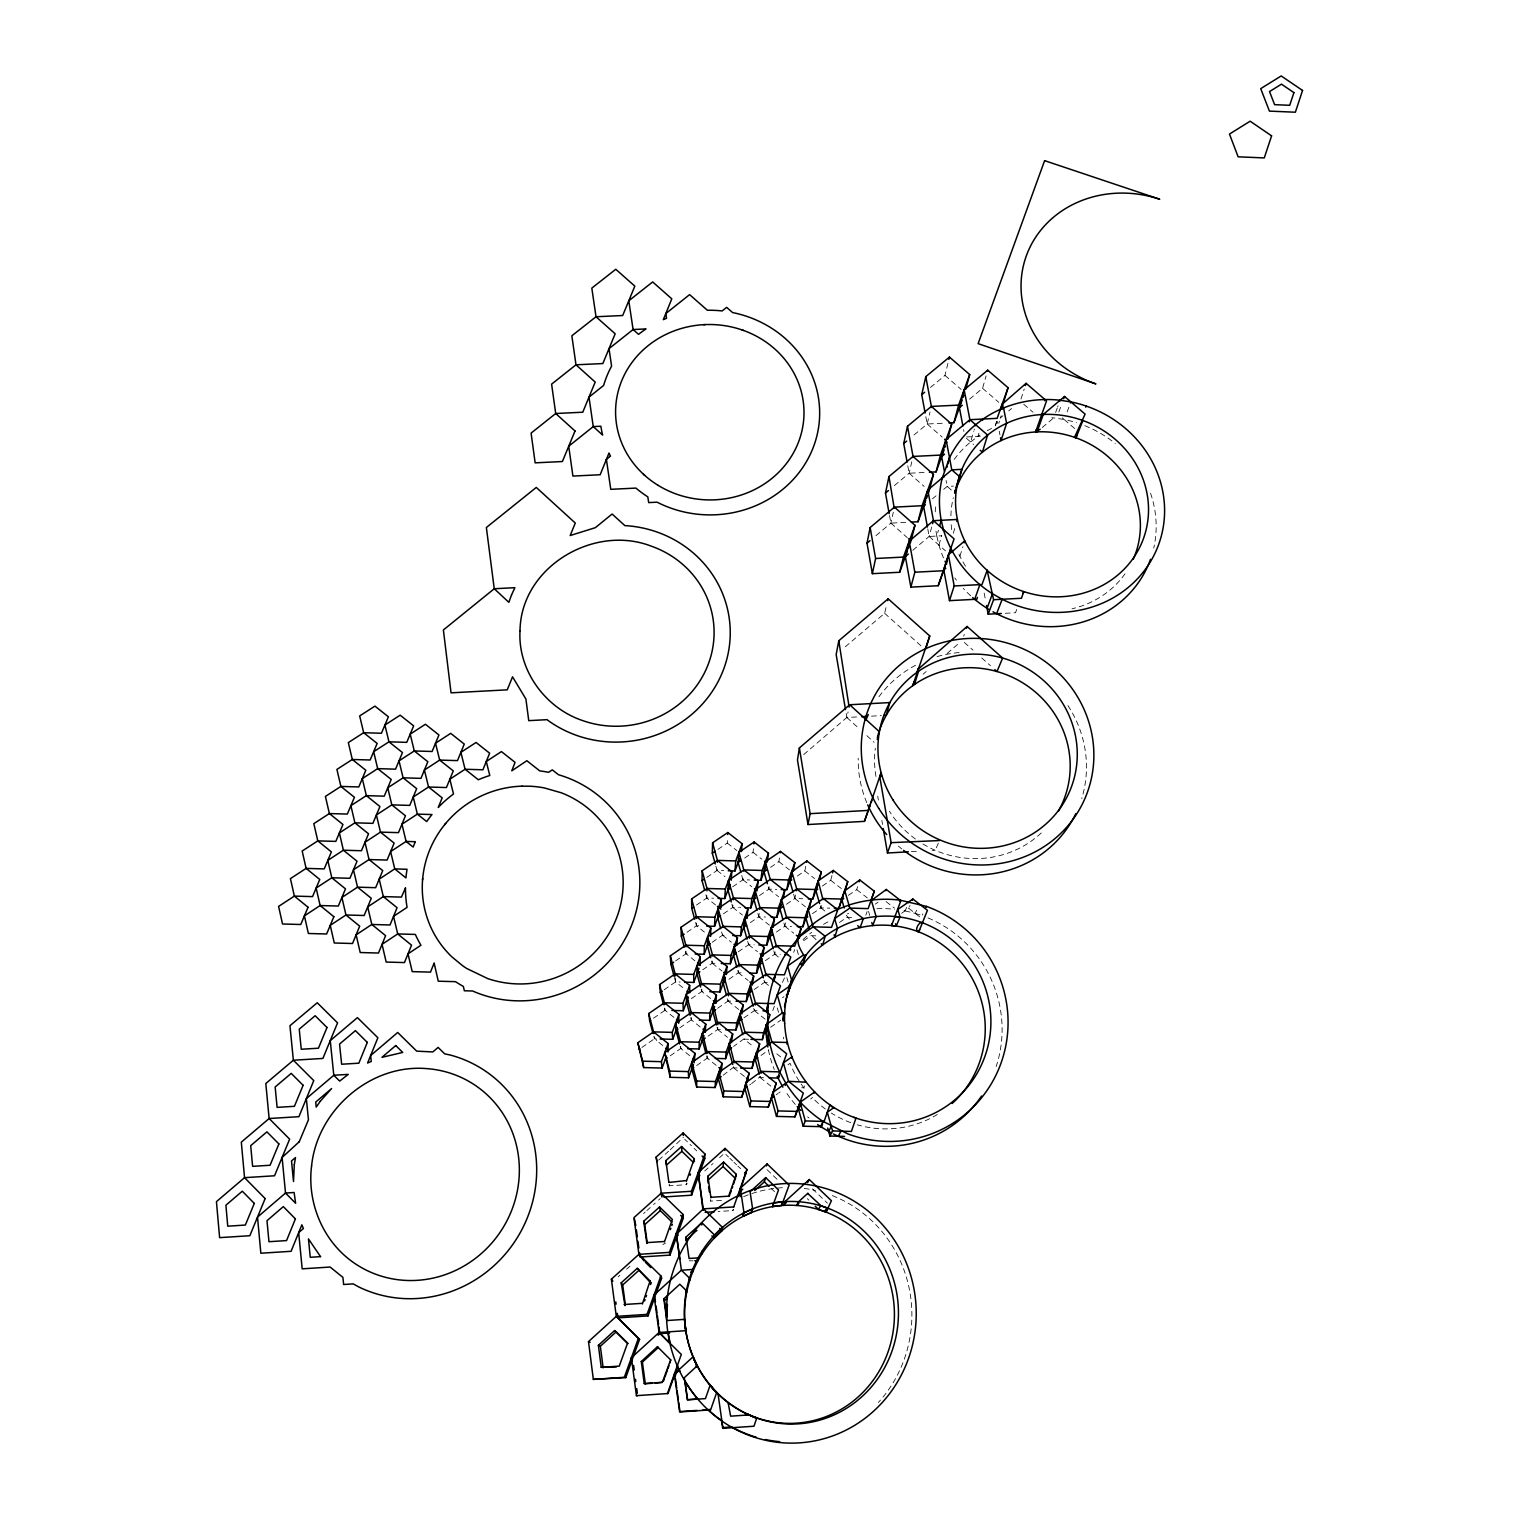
<?xml version="1.0" encoding="UTF-8"?>
<svg xmlns="http://www.w3.org/2000/svg" width="1519" height="1519" viewBox="0 0 1519 1519"><rect width="100%" height="100%" fill="white"/><g stroke="black" fill="none" stroke-linecap="round" stroke-linejoin="round"><path stroke-width="0.75" stroke-dasharray="5 3.75" d="M710.702 998.534L701.797 991.47L701.835 989.04M715.601 904.963L706.791 898.033L706.867 894.482M716.19 1065.351L707.208 1058.173L707.284 1055.743M702.708 969.768L712.202 963.255L712.278 960.673M706.734 877.45L717.063 870.444L717.234 866.096M717.917 849.387L727.24 843.064L727.582 837.197M712.126 942.35L722.512 935.229L722.664 932.495M708.12 1036.148L717.671 1029.502L717.803 1027.319M721.487 1200.428L710.683 1201.13L710.778 1199.953M723.367 913.849L732.766 907.413L733.031 903.938M717.595 1008.274L728.057 1001.04L728.247 998.686M732.652 886.811L742.943 879.786L743.342 875.514M728.892 979.299L738.367 972.768L738.614 970.242M744.671 858.045L753.063 852.349L753.652 846.577M723.139 1075.243L733.772 1067.097M738.234 951.843L748.601 944.704L748.924 942.027M750.329 922.622L758.778 916.83L759.215 913.413M744.12 1038.73L733.563 1046.458M759.519 895.526L768.88 889.147L769.222 886.754M743.911 1017.882L754.354 1010.629L754.715 1008.331M770.532 867.368L778.905 861.653L779.684 856.602M754.183 989.515L764.589 982.299L765.006 979.831M765.329 960.673L774.747 954.179L775.317 951.027M776.399 932.058L784.829 926.248L785.456 922.906M786.443 904.28L794.855 898.507L795.671 894.387M723.69 1211.156L732.955 1210.567L733.183 1209.447M751.582 1083.636L760.43 1076.458M797.361 876.045L804.785 870.957L805.829 866.001M768.576 1049.8L768.481 1050.218A119.545 117.4 55.7 0 0 774.291 1069.585M803.684 754.601L846.842 717.481L848.077 711.974M875.969 535.656L890.875 523.125L893.324 512.188M894.368 485.605L909.14 473.225L911.799 461.757M914.001 434.985L927.179 424.01L930.046 411.991M845.305 646.79L884.628 613.296L886.374 606.1M930.463 387.44L944.97 375.421L948.046 362.87M812.475 913.66L820.868 907.887L821.456 905.59M822.368 886.033L830.722 880.298L831.52 877.241M831.671 876.634L831.994 875.419M912.805 550.277L929.153 536.435L932.077 525.669M943.489 557.872A111.343 103.919 19.3 0 1 938.951 545.093L936.805 536.055L938.457 530.207M969.559 399.174L982.565 388.313L986.097 375.915M938.951 545.093L941.723 535.41M954.16 459.422A111.343 103.919 19.3 0 1 970.66 441.953L973.755 431.225M974.059 430.143L974.382 429.061M970.66 441.953L977.97 436.409L978.92 433.2M953.286 533.302L955.033 527.435M995.268 425.795L996.597 421.466M998.78 423.345L999.464 421.181M1000.47 417.915L1001.154 415.712M959.913 556.277L962.324 548.625M962.628 547.675L962.932 546.707M848.361 895.375L856.697 889.64L857.646 886.64M1020.977 399.022L1024.243 388.978M1016.667 609.461L1015.527 612.746L1004.875 613.296M865.811 915.179L867.102 911.533M804.481 1085.933L803.836 1087.794L801.69 1087.737M963.673 636.157L964.299 634.429M732.955 1210.567L733.373 1209.409M995.496 425.301L996.882 421.409M772.791 1010.572L774.367 1006.186M784.507 977.913L782.19 982.793M793.678 952.375L794.665 949.584M662.835 1244.593L665.493 1243.112M669.176 1184.497L669.347 1185.788L686.626 1184.687L687.101 1183.358M1055.629 412.446L1057.243 408.041M1057.661 406.94L1058.059 405.82M1058.819 412.01L1061.667 404.301M1067.116 411.896L1069.205 406.389M810.633 1099.015L812.551 1097.402M904.033 910.659L905.134 910.887L906.634 907.432M901.659 913.299L909.008 907.792M909.52 906.634L910.014 905.476M938.343 843.197L935.21 850.279L932.229 850.45M905.134 910.887L915.197 913.356L917.818 907.621M922.356 915.027L922.887 913.906M618.157 1276.814L619.847 1275.295M626.587 1269.2L629.967 1266.162M643.543 1213.567L645.214 1212.067M646.885 1210.567L650.227 1207.567M653.569 1204.567L655.24 1203.086M658.562 1200.086L660.233 1198.586M704.778 1170.94L708.082 1167.978M711.367 1165.016L713.019 1163.535M719.588 1157.611L722.873 1154.649M658.619 1160.136L668.55 1151.269M670.202 1149.788L683.379 1137.37M923.096 674.208L926.115 671.588M947.172 653.417L959.154 643.069M1042.262 427.504L1053.92 417.649M932.495 498.802L936.046 495.802M943.679 489.365L947.191 486.422L953.419 486.099M1000.053 418.2L1002.939 415.769M1008.711 410.908L1011.597 408.497M776.228 1094.762L777.804 1093.642M778.601 1093.091L780.177 1091.971M749.683 1084.984L750.633 1084.319M788 1064.781L790.089 1063.319A102.457 100.634 55.7 0 0 805.355 1089.75M761.038 1055.42L768.747 1050.047M696.651 1065.522L707.208 1058.173L710.664 1058.268M770.608 1027.262L780.709 1020.236M670.202 1055.819L680.778 1048.49L683.075 1048.547M782.494 997.66L783.994 996.616M803.57 940.755L810.918 935.685L818.817 935.913M679.828 1027.812L691.335 1019.876L694.753 1019.971M839.475 922.432L846.918 917.286L852.539 917.438M875.305 904.109L878.077 902.191M653.512 1018.186L665.018 1010.268L668.455 1010.363M691.316 998.686L701.797 991.47L706.354 991.584M641.872 1047.464L654.404 1038.806L656.683 1038.882M664.126 989.78L675.575 981.901L680.132 982.034M675.594 960.9L686.056 953.742L690.594 953.875M687.006 932.248L696.462 925.793L702.101 925.944M696.424 905.077L706.791 898.033L713.55 898.223M693.101 1260.846L689.189 1260.789M718.126 1211.516L719.987 1211.402M911.362 851.646L917.324 851.305M846.178 713.512L846.842 717.481L856.697 716.949M871.469 716.152L881.305 715.62M907.792 465.782L909.14 473.225L924.312 472.485M889.526 515.568L890.875 523.125L907.83 522.251M927.767 528.878L929.153 536.435L941.78 535.808M925.812 416.662L927.179 424.01L943.907 423.193M966.616 436.959L981.407 436.238M717.063 1027.262L717.671 1029.502L721.107 1029.597M748.639 1039.281L744.063 1039.148L753.937 1047.009M733.373 1066.756L733.696 1067.876L737.133 1067.971M759.899 1076.458L760.203 1077.598L763.544 1077.693M715.867 866.134L717.063 870.444L723.785 870.653M741.747 875.457L742.943 879.786L749.683 879.976M768.272 886.963L768.88 889.147L776.741 889.374M793.621 894.159L794.855 898.507L802.716 898.735M820.241 905.704L820.868 907.887L829.849 908.153M731.873 904.147L732.766 907.413L738.405 907.584M739.525 907.602L740.645 907.64M757.867 913.546L758.778 916.83L765.538 917.02M783.899 922.963L784.829 926.248L791.589 926.438M721.62 931.944L722.512 935.229L727.031 935.362M747.69 941.4L748.601 944.704L754.259 944.856M773.817 950.875L774.747 954.179L780.272 954.331M711.595 961.033L712.202 963.255L717.86 963.407M737.759 970.546L738.367 972.768L744.044 972.919M763.981 980.078L764.589 982.299L769.26 982.432M727.449 998.799L728.057 1001.04L732.614 1001.154M753.747 1008.388L754.354 1010.629L759.804 1010.781M1063.585 419.396L1053.635 417.877A111.343 103.919 19.3 0 0 1051.813 417.706M915.197 913.356L920.818 915.16M908.761 908.362L921.084 917.932M886.071 901.602L894.482 908.134M856.697 889.64L867.349 897.919M830.722 880.298L841.355 888.558M804.785 870.957L814.507 878.533M778.905 861.653L789.462 869.893M849.387 919.223L846.311 915.216M753.063 852.349L761.835 859.203M820.868 907.887L825.159 911.248M727.24 843.064L736.886 850.602M794.855 898.507L805.469 906.824M768.88 889.147L778.582 896.742M742.943 879.786L751.753 886.697M816.083 939.729L810.519 934.242M717.063 870.444L724.962 876.653M784.829 926.248L793.715 933.217M758.778 916.83L769.392 925.166M732.766 907.413L742.468 915.046M774.747 954.179L778.393 957.046M748.601 944.704L757.487 951.691M722.512 935.229L731.361 942.217M695.569 922.508L696.462 925.793L704.398 932.058M764.589 982.299L769.184 985.926M738.367 972.768L748.164 980.514M712.202 963.255L721.962 970.983M685.468 951.54L686.056 953.742L694.905 960.767M754.354 1010.629L765.31 1019.325M728.057 1001.04L738.766 1009.546M776.798 1053.825L781.298 1057.414M674.398 977.458L675.575 981.901L684.442 988.964M717.671 1029.502L727.506 1037.363M690.727 1017.635L691.335 1019.876L700.24 1026.996M760.203 1077.598L771.025 1086.256M664.43 1008.027L665.018 1010.268L673.923 1017.369M733.696 1067.876L744.481 1076.515M680.189 1046.23L680.778 1048.49L689.721 1055.667M653.797 1036.566L657.062 1040.952M658.847 1042.395L663.309 1045.964M1062.294 417.858L1063.452 418.864M1074.692 428.529L1064.23 419.529A111.343 103.919 19.3 0 1 1076.534 422.719M1023.711 404.225L1032.977 412.2M982.565 388.313L998.78 402.326M944.97 375.421L961.109 389.396M966.407 438.269L973.584 444.516M927.179 424.01L942.141 437.054M951.369 490.067L947.191 486.422L946.09 480.46M909.14 473.225L924.179 486.441M929.153 536.435L945.483 550.865M890.875 523.125L907.242 537.612M964.318 642.423L973.014 650.17M981.73 657.936L990.445 665.702M884.628 613.296L922.906 647.531M846.842 717.481L859.564 729.044M866.855 735.671L874.147 742.297M812.475 1188.845L827.399 1203.162M807.311 1198.643L808.886 1200.162M767.095 1169.687L777.861 1180.054M771.405 1188.636L774.557 1191.656M725.854 1154.459L728.55 1157.041M729.879 1158.332L732.557 1160.915M733.905 1162.206L736.582 1164.788M737.93 1166.098L740.607 1168.681M684.746 1139.288L687.404 1141.851M690.063 1144.434L691.411 1145.706M694.069 1148.288L696.746 1150.87M868.564 911.457L869.741 915.482M797 949.793L798.519 955.128M786.861 977.609L788.095 982.015M777.291 1007.932L778.525 1012.395M705.898 894.767L706.791 898.033M701.189 989.23L701.797 991.47M706.601 1055.914L707.208 1058.173M997.337 421.541L997.698 423.364M999.217 431.149L999.958 434.928M963.597 429.668L963.938 431.51M984.179 593.094L985.489 600.005M877.697 796.089L878.381 800.133M881.874 820.393L882.558 824.456M710.493 1199.82L710.683 1201.13M669.214 1184.782L669.347 1185.788M654.138 1036.68L654.404 1038.806M664.866 1008.407L665.018 1010.268M675.366 977.932L675.575 981.901M686.531 1182.902L686.626 1184.687M680.683 1046.401L680.778 1048.49M685.999 951.122L686.056 953.742M691.297 1017.616L691.335 1019.876M696.462 923.001L696.462 925.793M743.645 1196.649A127.292 122.412 88.6 0 1 783.538 1187.63M804.292 1188.466A127.292 122.412 88.6 0 1 815.494 1190.459M832.279 1195.605A127.292 122.412 88.6 0 1 878.305 1402.531M809.019 1118.003A119.545 117.4 55.7 0 1 807.614 1116.807M795.31 1104.427A119.545 117.4 55.7 0 1 784.905 1090.433M803.057 939.558A119.545 117.4 55.7 0 1 811.678 932.286M823.507 924.368A119.545 117.4 55.7 0 1 829.792 920.951M847.374 913.849A119.545 117.4 55.7 0 1 848.722 913.432M876.919 908.704A119.545 117.4 55.7 0 1 894.463 909.254M927.976 917.894A119.545 117.4 55.7 0 1 996.179 1066.509M937.375 1114.49A102.457 100.634 55.7 0 1 857.267 1124.801M850.792 1122.655A102.457 100.634 55.7 0 1 831.273 1113.047M825.349 1109.003A102.457 100.634 55.7 0 1 812.399 1097.762M783.728 1038.92A102.457 100.634 55.7 0 1 783.519 1037.211M901.773 848.931A114.969 110.526 25.8 0 1 898.28 846.026M866.76 802.678A114.969 110.526 25.8 0 1 858.216 758.228M878.912 696.784A114.969 110.526 25.8 0 1 915.786 665.151M937.052 656.607A114.969 110.526 25.8 0 1 959.438 652.543M1067.895 705.538A114.969 110.526 25.8 0 1 1081.718 798.633M1041.274 832.963A98.526 94.729 25.8 0 1 921.368 843.026M915.406 839.001A98.526 94.729 25.8 0 1 889.393 811.184M875.969 776.475A98.526 94.729 25.8 0 1 875.324 748.221M970.736 595.866A111.343 103.919 19.3 0 1 963.236 588.366M956.419 580.125A111.343 103.919 19.3 0 1 954.843 577.961M936.805 536.055A111.343 103.919 19.3 0 1 935.609 527.89M935.229 511.865A111.343 103.919 19.3 0 1 935.97 504.156M977.97 436.409A111.343 103.919 19.3 0 1 979.964 435.061M987.255 430.674A111.343 103.919 19.3 0 1 991.603 428.434M1084.813 425.681A111.343 103.919 19.3 0 1 1115.269 443.51M1150.548 493.257A111.343 103.919 19.3 0 1 1153.756 548.074M1125.028 573.783A95.431 89.07 19.3 0 1 1072.072 608.777M965.514 566.188A95.431 89.07 19.3 0 1 958.147 552.422M951.729 529.656A95.431 89.07 19.3 0 1 951.122 524.093M950.913 515.871A95.431 89.07 19.3 0 1 953.286 497.738"/><path stroke-width="1.5" d="M700.601 987.008L696.993 973.698L696.993 967.09M696.993 966.046L712.487 954.9L730.981 955.413L737.456 937.755L723.025 926.362L718.107 908.514L733.468 898.033L751.829 898.564L758.209 881.153L743.835 869.912L738.937 852.292L754.127 841.982L768.462 853.165L767.266 862.07M765.918 1024.698L766.146 1033.11A119.545 117.4 55.7 0 0 767.854 1047.009M702.955 1210.225L698.189 1172.573L725.076 1148.421L746.968 1169.497L741.12 1187.592M687.67 1048.68L699.12 1048.983L699.177 1042.224L705.784 1024.186L691.221 1012.565L686.341 994.337L701.892 983.628L720.462 984.141L726.974 966.369L712.487 954.9L707.588 936.919L723.025 926.362L741.443 926.894L747.861 909.349L733.468 898.033L728.55 880.298L743.835 869.912L762.139 870.444L768.462 853.165M700.012 965.533L700.278 956.666L685.847 945.217L681.006 927.274L696.462 916.735L714.879 917.267L721.354 899.78L707 888.482L702.139 870.767L717.443 860.4L735.728 860.931L742.107 843.691L727.829 832.526L712.601 842.817L712.297 853.184L715.278 863.969M704.721 890.419L702.044 880.64L702.139 870.767M701.873 985.128L696.993 965.533M705.993 1053.654L702.367 1040.116L702.481 1033.205L718.088 1022.382L736.734 1022.895L743.228 1004.951L728.664 993.388L723.709 975.255L739.183 964.603L757.677 965.116L764.095 947.419L749.626 936.008L744.652 918.122L759.975 907.621L778.355 908.134L784.677 890.704L770.266 879.444L765.291 861.786L780.481 851.456L794.855 862.64L793.222 871.412M695.132 954.008L704.189 954.255L704.341 945.729L710.854 928.109L696.462 916.735L691.62 898.925L707 888.482L725.341 888.995L731.778 871.621L717.443 860.4L712.601 842.817M706.943 890.893L707 888.482M710.683 957.729L707.398 945.596L707.569 938.02M705.196 1032.388L705.784 1024.186M701.797 1224.998L701.854 1222.7L714.576 1235.061L714.215 1238.156L711.879 1235.877M710.607 936.407L710.854 928.109M707.36 1053.275L702.481 1033.205M783.082 1021.053L784.639 1013.002L782.361 1012.945L766.791 1024.186M699.822 1172.307L704.759 1158.617L704.911 1153.965L683.151 1132.946L656.17 1157.022L661.904 1197.105M699.329 1020.084L709.601 1020.369L709.848 1013.078L716.417 995.173L701.892 983.628M703.373 1209.77L698.189 1172.573M712.449 955.964L712.487 954.9M706.62 926.077L714.538 926.305L714.879 917.267M717.367 862.317L717.443 860.4M716.455 1025.021L712.829 1011.578L713.133 1004.116L728.664 993.388L747.253 993.901L753.709 976.09L739.183 964.603L734.228 946.584L749.626 936.008L768.063 936.52L774.424 918.957L759.975 907.621L755.019 889.849L770.266 879.444L788.57 879.957L794.855 862.64M720.709 928.66L717.709 917.704L718.107 908.514M797.912 938.495L786.177 953.457A121.843 119.64 54.2 0 0 768.158 1003.508L767.513 1026.066A121.843 119.64 54.2 0 0 779.608 1071.882L785.855 1083.218A121.843 119.64 54.2 0 0 823.051 1121.402L848.096 1134.009A121.843 119.64 54.2 0 0 1001.515 1061.724A121.843 119.64 54.2 0 0 926.438 906.387L900.026 900.121A121.843 119.64 54.2 0 0 848.931 905.039L837.311 909.501A121.843 119.64 54.2 0 0 799.81 936.027C794.532 941.096 801.823 952.014 804.747 956.742L802.678 965.04L799.981 964.318M715.829 1003.337L716.417 995.173M720.974 907.394L721.354 899.78M708.063 1182.978L707.911 1176.181L723.576 1162.054L736.354 1174.377L733.677 1183.966M727.715 834.539L727.829 832.526M722.949 927.501L723.025 926.362M718.05 898.337L724.791 898.545L725.341 888.995M717.955 1024.641L713.133 1004.116M709.772 991.679L720.006 991.964L720.462 984.141M709.848 1013.078L691.221 1012.565L675.594 1023.369L680.474 1041.73L695.075 1053.426L691.734 1062.503L691.848 1068.882L696.689 1087.053L715.107 1087.547L715.468 1081.528L722.057 1063.319L707.417 1051.604L691.734 1062.503L688.411 1071.598L688.563 1077.787L670.164 1077.313L664.752 1052.591L680.474 1041.73L699.177 1042.224M731.266 901.963L727.962 890.001L728.55 880.298M726.538 995.458L723.196 983.23L723.709 975.255M731.19 880.26L731.778 871.621M746.494 1083.863L741.671 1097.307L723.234 1096.813L718.335 1078.604L718.772 1072.414L734.418 1061.496L753.139 1061.99L759.633 1043.876L744.994 1032.217L739.981 1013.914L755.494 1003.167L774.082 1003.66L780.481 985.812L765.918 974.306L760.905 956.248L776.266 945.653L794.703 946.185L801.026 928.584L786.538 917.21L781.507 899.419L796.734 888.976L815.057 889.507L821.285 872.153L806.874 860.931L791.608 871.925M726.974 966.369L726.386 974.514L723.728 972.388M710.93 1197.788L707.911 1176.181M728.266 870.767L734.987 870.976L735.728 860.931M733.335 899.818L733.468 898.033M715.107 1087.547L721.582 1069.68L722.057 1063.319M740.835 872.21L738.139 862.488L738.937 852.292M422.548 879.957L422.7 878.343M721.259 963.502L730.335 963.749L730.981 955.413M728.474 995.818L728.664 993.388M741.481 851.475L742.107 843.691M736.848 967.242L733.506 955.09L734.228 946.584M715.24 1058.401L725.569 1058.667L726.139 1052.097L732.69 1034.021L718.088 1022.382M723.234 1096.813L723.766 1090.965L718.772 1072.414M736.772 945.35L737.456 937.755M743.721 871.165L743.835 869.912M732.766 1064.477L728.778 1049.8L729.291 1044.35M729.367 1043.496L744.994 1032.217L763.639 1032.73L770.095 1014.749L755.494 1003.167L750.481 984.977L765.918 974.306L784.431 974.818L790.791 957.103L776.266 945.653L771.234 927.729L786.538 917.21L804.918 917.742L811.184 900.254L796.734 888.976L791.722 871.298M732.69 935.514L740.588 935.742L741.443 926.894M738.975 966.673L739.183 964.603M731.398 1042.585L732.69 1034.021M740.588 935.742L743.74 927.141L744.652 918.122M753.937 843.956L754.127 841.982M746.949 917.97L747.861 909.349M725.664 1029.73L735.956 1029.996L736.734 1022.895M745.145 907.773L750.785 907.925L751.829 898.564M766.601 1012.622L766.791 1010.97A119.545 117.4 55.7 0 1 767.684 1005.008M734.285 1062.711L729.405 1043.059M742.829 1034.648L739.145 1021.186L739.829 1015.3M749.361 938.21L749.626 936.008M724.829 1150.529L725.076 1148.421M750.785 907.925L753.918 899.381L755.019 889.849M707.683 1180.396L723.063 1166.554L723.576 1162.054M741.747 1014.027L743.228 1004.951M758.209 881.153L757.032 890.837L754.392 888.767M754.165 880.109L760.886 880.298L762.139 870.444M736.031 1001.249L746.266 1001.534L747.253 993.901M760.886 880.298L764 871.811L765.291 861.786M759.747 909.368L759.975 907.621M753.139 1006.167L749.456 992.78L750.272 986.477M744.823 1033.547L744.994 1032.217M752.209 985.128L753.709 976.09M749.721 973.09L756.519 973.28L757.677 965.116M763.354 977.856L759.671 964.584L760.658 957.843M755.209 1005.046L755.494 1003.167M762.614 956.438L764.095 947.419M741.671 1097.307L749.095 1073.23L734.418 1061.496M780.272 852.748L780.481 851.456M714.215 1238.156L721.981 1230.637L722.493 1227.409L703.411 1208.858L676.354 1234.188M758.778 944.989L766.696 945.198L768.063 936.52M772.867 1094.174L768.272 1107.085L749.835 1106.591L744.88 1088.345L745.582 1083.863M745.772 1082.724L761.456 1071.389L779.608 1071.882L778.013 1078.072L782.893 1087.167M883.754 715.468L886.223 715.335L889.792 702.575L849.672 704.759L799.393 747.937L797.475 759.937L807.994 824.532L864.444 821.361L870.387 804.652M773.209 948.672L769.829 936.577L771.234 927.729M728.55 1196.421L736.354 1174.377M747.082 1082.193L749.095 1073.23M773.038 927.406L774.424 918.957M765.671 975.825L765.918 974.306M771.177 917.172L776.798 917.343L778.355 908.134M740.569 1068.066L752.057 1068.37L753.139 1061.99M782.988 919.679L779.912 908.761L781.507 899.419M783.31 898.451L784.677 890.704M752.057 1068.37L756.386 1052.933L771.937 1042.072L787.393 1042.49L786.956 1044.199M775.981 947.286L776.266 945.653M781.222 889.488L786.842 889.659L788.57 879.957M757.43 1053.37L759.633 1043.876M792.994 891.995L789.918 881.153L791.494 872.552M766.791 1010.97L768.158 1003.508M749.835 1106.591L750.899 1100.933L745.829 1082.344M750.918 1039.338L762.348 1039.642L763.639 1032.73M773.304 980.723L775.431 974.571L774.576 979.109M786.329 918.368L786.538 917.21M925.736 648.974L929.742 635.967L888.14 598.79L838.792 640.752L836.172 654.556L845.494 709.563M766.696 1024.622L762.348 1039.642M765.975 1029.54L766.905 1024.679M767.114 1024.736L766.013 1030.471L767.854 1029.198M766.146 1033.11L767.513 1026.066M807.994 824.532L810.121 813.671L799.393 747.937M796.374 890.799L796.734 888.976M733.639 1207.168L746.968 1169.497M907.489 550.713L899.685 572.264L872.362 573.669L867.007 543.194L870.14 527.53L894.444 507.118L922.071 505.732L933.463 474.365L913.033 456.441L907.489 426.269L931.375 406.427L958.603 405.117L969.692 374.566L949.451 357.079L925.793 376.636L921.729 394.693L925.128 412.978M761.057 1073.363L756.386 1052.933M785.95 954.521L786.177 953.457M806.608 862.203L806.874 860.931M889.185 513.688L885.482 493.048L888.957 476.567L913.033 456.441L940.47 455.092L951.691 424.124L931.375 406.427L925.793 376.636M790.393 950.381L790.621 949.318M740.152 1196.706L740.342 1188.181L767.114 1163.934L789.139 1185.086L781.62 1205.478L772.487 1206.599L773.323 1204.225M872.362 573.669L875.609 558.498L870.14 527.53M907.109 462.08L903.729 443.548L907.489 426.269M797.741 937.926L813.14 926.837L831.539 927.349L837.747 909.843M849.14 707.17L838.792 640.752M894.216 508.143L888.957 476.567M798.842 937.945L801.026 928.584M799.317 938.229L799.81 936.027M797.228 926.59L802.867 926.761L804.918 917.742M786.253 995.059L787.753 994.015L791.646 980.306L787.62 965.951L802.962 955.337L805.735 955.413L802.735 964.964M787.753 994.015L791.646 980.306M808.924 928.622L805.943 918.16L807.652 910.735M807.918 909.577L823.26 898.526L841.583 899.058L847.754 881.666L833.304 870.425L818.171 880.811L815.874 890.495L819.614 903.539M912.786 457.504L913.033 456.441M783.044 1019.838L784.412 1013.933M809.152 909.027L811.184 900.254M808.317 898.887L812.817 899.02L815.057 889.507M931.109 407.548L931.375 406.427M819.368 880.166L821.285 872.153M887.685 600.632L888.14 598.79M948.881 359.395L949.451 357.079M812.19 925.603L812.475 924.482M899.685 572.264L903.444 557.074L914.989 525.27L894.444 507.118M941.951 478.903L949.508 457.77A113.393 105.589 19.1 0 1 975.635 424.674L983.078 419.035A113.393 105.589 19.1 0 1 1060.11 400.238L1070.895 401.908A113.393 105.589 19.1 0 1 1159.111 543.232A113.393 105.589 19.1 0 1 1002.179 599.264L992.458 593.739A113.393 105.589 19.1 0 1 943.413 529.485L941.229 520.276A113.393 105.589 19.1 0 1 942.236 477.858L951.786 469.846L961.907 469.333A97.178 90.513 19.1 0 1 1125.199 449.206A97.178 90.513 19.1 0 1 1072.604 595.524A97.178 90.513 19.1 0 1 959.343 476.453L951.786 469.846L946.09 439.58L969.881 419.681L997.129 418.352L1008.065 387.706L987.73 370.18L964.166 389.813L959.4 407.643L962.894 425.985M945.407 565.543L938.21 585.726L910.868 587.131L905.362 556.581L909.216 541.144L933.444 520.675L957.426 519.46L956.818 521.473M768.272 1107.085L776.19 1083.161L761.456 1071.389M911.267 540.004L914.989 525.27M911.229 522.08L918.008 521.739L922.071 505.732M772.943 1092.294L778.07 1110.921L796.886 1111.414L794.931 1116.883L776.494 1116.389L771.462 1098.104L772.943 1092.294L788.551 1081.319L805.811 1082.174M822.956 899.723L818.171 880.811M927.425 526.998L923.609 506.283L927.786 490.029L942.236 477.858M773.266 1093.053L776.19 1083.161M929.476 489.84L933.463 474.365M929.362 472.238L936.084 471.896L940.47 455.092M944.343 471.175L941.628 456.63L946.09 439.58M832.64 872.931L833.304 870.425M947.704 439.295L951.691 424.124M772.487 1206.599L778.525 1189.966L765.69 1177.624L750.082 1191.788L752.627 1208.915L751.525 1212.504L743.057 1216.358L743.987 1212.846L740.342 1188.181M948.919 422.947L953.932 422.7L958.603 405.117M910.868 587.131L914.837 572.207L909.216 541.144M965.742 389.282L969.692 374.566M946.945 467.263L947.229 466.219M947.78 464.111L949.508 457.77M932.628 523.675L933.444 520.675L927.786 490.029M877.241 739.411L878.305 735.576M878.723 734.019L879.368 731.683L849.672 704.759M939.558 526.258L941.229 520.276M969.255 421.883L969.881 419.681L964.166 389.813M791.57 1058.078L791.931 1056.844L783.424 1062.825L788.551 1081.319L803.323 1093.091L794.931 1116.883M987.407 371.339L987.73 370.18M943.128 530.473L943.413 529.485M954.616 492.916L955.489 489.877L954.692 492.707M956.078 487.846L957.559 482.7M957.843 481.675L961.907 469.333L956.192 488.302M975.312 425.776L975.635 424.674L969.881 419.681M785.19 1085.477L785.855 1083.218M776.494 1116.389L778.07 1110.921M836.969 910.659L837.311 909.501L823.26 898.526M834.349 908.267L838.83 908.4L841.583 899.058M864.444 821.361L881.115 772.639L880.242 775.563M982.755 420.136L983.078 419.035M844.222 907.963L841.868 899.856L844.146 892.166M844.488 890.969L859.773 879.957L874.279 891.197L868.146 908.628L849.824 908.096L834.653 918.596L837.463 928.375L834.785 937.185L834.083 934.793M845.077 890.723L847.754 881.666M879.52 777.253L881.495 775.544M938.21 585.726L954.065 538.865L933.444 520.675M977.439 597.461L976.812 599.227L949.47 600.651L943.812 570.005L948.388 554.796L964.774 540.84L964.166 542.815M946.527 564.308L946.698 561.631M948.995 554.017L950.742 548.207L952.109 552.346M917.077 672.082L917.59 670.392M917.837 669.537L967.109 626.474L1002.635 658.05L996.996 671.531L994.812 669.594M766.506 1165.908L767.114 1163.934M999.996 410.453L1001.913 405.25M1002.255 404.13L1026.103 383.32L1046.534 400.902L1035.597 431.966L1040.192 429.25M1003.224 403.37L1008.065 387.706M1003.224 409.086L1002.616 403.01M848.57 906.216L848.931 905.039M859.184 881.798L859.773 879.957M949.47 600.651L954.179 585.954L948.388 554.796M754.772 1190.497L764.342 1181.82L765.69 1177.624M1025.363 385.598L1026.103 383.32M892.337 923.381L891.577 925.546L896.191 926.077L900.045 917.058L897.805 909.482L912.862 899.02L927.444 910.318L918.767 931.906L919.584 929.571M853.849 1117.319L855.994 1118.079L851.399 1131.446L832.564 1130.933L829.906 1136.022L844.564 1136.402M755.399 1417.968L747.728 1414.284L756.785 1418.005L753.956 1426.227L722.93 1428.335L721.183 1419.069M818.323 1209.428L826.127 1212.124L826.944 1209.732M826.127 1212.124L831.406 1200.713L809.266 1179.504L785 1201.624L783.272 1205.364L786.253 1202.649M1037.078 431.89L1043.268 414.459L1064.553 396.478L1085.098 414.117L1074.522 437.301L1076.003 437.833L1076.686 435.858M822.614 1123.87L821.646 1126.68L803.171 1126.206L798.102 1107.883M833.608 1108.224L829.887 1104.826L824.114 1121.421L805.298 1120.927L803.171 1126.206M891.577 925.546L900.843 900.748L886.299 889.469L871.071 900.71M781.62 1205.478L782.323 1203.428M974.704 599.321L979.869 584.606M1044.578 400.674L1044.977 399.554M1001.344 613.486L988.166 614.189L993.597 599.72L987.16 570.366L982.015 584.511L954.179 585.954M1035.597 431.966L1036.471 429.44M966.483 628.239L967.109 626.474M986.685 571.201L987.103 570.309M780.196 1071.901L786.633 1053.749L771.937 1042.072L766.867 1023.73M778.582 1078.091L779.361 1075.87M838.83 908.4L842.817 897.178M667.43 1393.569L681.309 1354.435L659.094 1332.467L653.986 1295.118L681.404 1270.207L692.664 1269.466L692.759 1271.897L690.689 1272.03M674.417 1375.511L668.018 1393.531L636.423 1395.657L631.391 1357.758L659.094 1332.467L685.772 1330.701L685.999 1331.916L684.537 1319.365L666.822 1320.543L663.822 1298.802L679.809 1284.239L686.417 1290.713L686.607 1292.726L685.81 1291.928M675.158 1376.632L677.816 1365.923M737.854 1196.763L740.702 1188.731M908.362 851.817L887.476 853.013L891.121 842.665L879.729 776.532M870.938 900.729L874.279 891.197M945.843 564.327L946.945 561.214M670.942 1360.189L657.442 1346.707L641.284 1361.499L644.246 1383.562L662.303 1382.347L670.638 1359.828M663.48 1381.132L664.487 1378.322M664.98 1376.936L665.968 1374.144M666.48 1372.739L667.468 1369.948M667.961 1368.543L668.949 1365.752M669.955 1362.98L670.449 1361.575M729.386 1196.004L729.861 1194.656M730.335 1193.326L731.304 1190.649M732.253 1187.972L732.728 1186.643M929.742 635.967L912.71 685.734L913.944 682.259M871.128 802.583L871.868 800.494M800.931 1105.87L798.272 1107.75L800.114 1102.262L805.298 1120.927M759.272 1074.199L755.247 1059.484L757.221 1053.92M767.836 1024.357L765.519 1030.812L769.411 1044.882M802.867 926.761L807.292 914.419M812.817 899.02L817.981 884.628M799.431 1104.161L800.057 1102.376M798.272 1107.75L800.19 1102.016M616.296 1316.384L617.91 1317.884L648.043 1315.91L647.037 1314.372L616.296 1316.384L588.499 1341.6L593.34 1379.385L624.328 1377.296L638.398 1338.296L616.296 1316.384L611.379 1279.169L638.91 1254.333L669.404 1252.359L683.075 1214.497L661.202 1193.193L633.936 1217.649L638.91 1254.333L644.094 1261.017M647.037 1314.372L660.898 1275.941L638.91 1254.333M663.746 1196.972L691.563 1195.206L691.449 1191.276L704.911 1153.965M593.34 1379.385L625.79 1377.581L632.701 1358.442L631.391 1357.758M633.119 1357.245L639.575 1339.359L617.91 1317.884L617.303 1313.308M648.043 1315.91L655.259 1295.859M655.695 1294.682L661.619 1278.238L660.898 1275.941M639.442 1252.548L640.069 1257.048L669.955 1255.112L677.075 1235.365M677.493 1234.206L683.341 1217.991L683.075 1214.497M691.563 1195.206L699.405 1173.446M908.191 548.758L909.254 545.834M910.318 542.91L910.678 541.941M918.008 521.739L925.717 500.492M926.419 498.555L927.463 495.669M928.508 492.783L928.85 491.833M936.084 471.896L944.04 449.966M945.084 447.118L945.426 446.168M946.793 442.371L944.647 439.238M953.932 422.7L960.767 403.883M961.109 402.934L962.135 400.124M963.141 397.313L963.824 395.434M725.569 1058.667L730.183 1045.907M735.956 1029.996L740.74 1016.781M746.266 1001.534L751.221 987.863M756.519 973.28L761.835 958.622M766.696 945.198L771.196 932.799M771.975 930.653L772.355 929.571M776.798 917.343L781.45 904.489M786.842 889.659L792.234 874.773M601.22 1367.328L619.258 1366.113L627.48 1343.385L614.587 1330.587L598.372 1345.321L601.22 1367.328L616.391 1366.929M642.385 1304.005L650.075 1280.954L637.258 1268.327L621.195 1282.833L624.993 1305.599M664.449 1241.877L672.347 1219.434L659.569 1206.978L643.695 1221.276L646.866 1243.377M686.436 1181.079L694.278 1158.807L681.575 1146.541L665.854 1160.611L666.461 1165.13L681.879 1151.326L681.575 1146.541M644.569 1300.967L645.062 1299.599M646.05 1296.846L646.543 1295.479M650.512 1284.523L651.005 1283.156L637.258 1268.327M670.392 1229.574L670.866 1228.225M671.854 1225.529L672.328 1224.181M689.987 1175.364L690.48 1174.016M688.563 1077.787L693.461 1064.42M694.088 1062.749L695.075 1053.426M699.12 1048.983L703.981 1035.692M709.601 1020.369L714.633 1006.641M720.006 991.964L725.398 977.23M730.335 963.749L735.291 950.21M747.082 939.198L743.74 927.141L745.126 923.362M756.956 910.28L753.918 899.381L755.665 894.558M767.361 883.716L764 871.811L766.336 865.45M1059.692 401.358L1060.11 400.238M700.278 956.666L693.708 974.401L675.158 973.888L659.569 984.578L664.411 1002.768L678.917 1014.369L672.252 1032.369L653.569 1031.857L637.828 1042.718L643.695 1067.572L662.094 1068.066L661.411 1061.667L668.113 1043.534L653.569 1031.857L648.746 1013.553L664.411 1002.768L683.018 1003.281L689.645 985.413L675.158 973.888L670.335 955.831L685.847 945.217L704.341 945.729M662.094 1068.066L666.404 1056.389M668.056 1051.945L668.113 1043.534M660.119 1038.977L672.727 1039.319L677.018 1027.717M678.651 1023.293L678.917 1014.369M671.873 1010.439L683.284 1010.762L688.354 997.053M684.67 982.166L693.765 982.413L699.006 968.249M704.189 954.255L708.784 941.818M714.538 926.305L719.303 913.413M724.791 898.545L729.917 884.666M734.987 870.976L739.506 858.786M1063.718 398.738L1064.553 396.478M989.42 609.765L987.065 608.303L992.458 593.739M885.843 890.685L886.299 889.469M1070.458 403.029L1070.895 401.908M992.989 611.815L996.597 613.733L1002.179 599.264M814.26 1093.053L814.697 1091.952L800.285 1102.129M1085.743 407.187L1086.18 406.067M1076.003 437.833L1082.895 420.516M434.187 963.274L438.269 981.198L455.529 981.673A117.988 114.609 -29.1 0 0 463.314 986.401L464.377 990.768L472.618 990.996A117.988 114.609 -29.1 0 0 631.676 925.166A117.988 114.609 -29.1 0 0 558.46 774.728L552.289 769.867L548.587 772.317A117.988 114.609 -29.1 0 0 539.758 770.892L526.846 760.715L511.77 770.836L515.055 762.348L501.422 751.582L486.27 761.494L489.802 775.506A117.988 114.609 -29.1 0 0 478.314 779.741L465.08 769.26L460.884 752.342L476.055 742.468L489.65 753.215L482.909 769.791L465.08 769.26L449.852 779.209L453.497 793.981A117.988 114.609 -29.1 0 0 440.681 804.975L438.25 807.462L442.181 797.874L428.548 787.013L424.409 770.038L439.675 760.089L457.485 760.62L464.263 744.082L450.706 733.354L435.516 743.228L439.675 760.089L453.27 770.892L446.434 787.545L428.548 787.013L413.225 797.019L417.364 814.127L426.687 821.57A117.988 114.609 -29.1 0 1 431.985 814.545L417.364 814.127L401.965 824.209L406.086 841.431L413.13 847.07A117.988 114.609 -29.1 0 1 415.352 841.697L406.086 841.431L390.63 851.57L394.75 868.906L405.934 877.925A117.988 114.609 -29.1 0 1 407.054 869.267L394.75 868.906L379.199 879.14L383.32 896.59L397.086 907.716L390.003 924.976L371.813 924.463L356.13 934.831L352.522 943.508L334.275 942.995L330.25 925.356L345.952 914.989L364.142 915.501L371.263 898.28L357.535 887.172L353.49 869.76L369.041 859.545L387.098 860.077L394.143 843.102L380.472 832.127L376.408 814.943L391.826 804.88L409.75 805.393L416.681 788.665L403.105 777.823L399.003 760.867L414.288 750.956L432.099 751.487L438.934 734.968L425.415 724.259L410.206 734.114L414.288 750.956L427.845 761.722L420.972 778.355L403.105 777.823L387.744 787.81L391.826 804.88L405.459 815.779L398.472 832.64L380.472 832.127L364.978 842.248L369.041 859.545L382.731 870.596L375.649 887.685L357.535 887.172L341.908 897.463L345.952 914.989L359.699 926.172L356.13 934.831L360.212 952.527L378.478 953.04L382.047 944.343L397.693 933.938L415.352 934.432A117.988 114.609 -29.1 0 0 420.934 945.236L408.003 953.856L412.219 971.628L430.485 972.122L434.092 963.179M1023.009 593.416L1023.768 591.575L1021.452 598.258L993.597 599.72M899.533 901.318L900.026 900.121M908.647 902.761L909.159 901.583M912.33 900.216L912.862 899.02M939.501 840.558L891.121 842.665M943.565 477.555L944.115 476.339M831.634 1133.098L820.602 1126.661L823.051 1121.402M925.887 907.565L926.438 906.387M828.652 1131.503L831.273 1126.339M807.614 1182.636L809.266 1179.504M833.418 1134.009L838.222 1136.25L841.032 1131.161M807.766 1193.478L821.171 1205.896L828.728 1208.516M820.754 1205.782L818.38 1209.276L815.209 1206.238M824.513 1211.497L827.077 1207.89M804.747 956.742L805.735 955.413M803.532 963.9L800.931 963.673M444.611 824.741L445.656 823.469M714.576 1235.061L722.493 1227.409M697.335 1365.695L684.309 1377.695L687.385 1399.834L705.443 1398.619L710.17 1385.081L711.765 1386.98M696.537 1366.948L695.398 1361.821M693.67 1358.537L693.139 1356.714L674.379 1373.954L679.62 1411.967L710.626 1409.879L716.74 1392.372L711.86 1387.531M674.835 1374.315L679.43 1370.081M651.936 1383.277L645.309 1383.714L642.404 1362.087L658.24 1347.6L657.442 1346.707M807.918 1193.231L798.614 1201.719L796.602 1205.44L798.899 1203.371M658.145 1335.182L659.835 1333.644L669.651 1332.998M666.689 1316.631L664.487 1300.644L667.43 1297.967M603.138 1367.803L600.347 1346.252L616.239 1331.821L628.088 1343.574M625.353 1304.916L622.695 1284.998L638.436 1270.776M679.809 1259.042L676.658 1236.523L678.328 1235.004M686.417 1241.403L686.037 1237.036L701.854 1222.7M686.246 1240.093L693.044 1233.941M694.012 1233.048L694.98 1232.175M695.949 1231.301L696.917 1230.428M739.487 1192.168L742.772 1189.206M647.246 1242.96L644.74 1224.637L660.309 1210.624L659.569 1206.978M698.17 1176.883L699.822 1175.383M943.812 570.005L945.786 568.315M905.362 556.581L908.343 554.055M923.609 506.283L925.394 504.783M867.007 543.194L870.007 540.688M885.482 493.048L888.444 490.561M941.628 456.63L944.552 454.181M903.729 443.548L906.672 441.099M959.4 407.643L962.305 405.212M921.729 394.693L924.634 392.263M833.95 1107.522L827.304 1112.231L832.564 1130.933M771.462 1098.104L773.836 1096.433M744.88 1088.345L746.797 1086.996M718.335 1078.604L721.221 1076.591M755.247 1059.484L757.734 1057.737M691.848 1068.882L693.765 1067.534M728.778 1049.8L731.645 1047.787M665.379 1059.161L667.316 1057.832M702.367 1040.116L705.234 1038.123M739.145 1021.186L742.013 1019.211M789.519 986.23L777.272 994.736L782.361 1012.945L784.563 1014.692M679.582 1043.971L675.993 1030.471L677.911 1029.141M712.829 1011.578L715.677 1009.603M749.456 992.78L751.335 991.47M769.829 936.577L772.639 934.641M652.923 1033.186L649.676 1020.825L650.626 1020.179M805.943 918.16L807.804 916.887M690.12 1015.395L686.531 1001.989L688.449 1000.66M841.868 899.856L843.729 898.583M723.196 983.23L725.095 981.92M759.671 964.584L761.551 963.274M638.967 1049.477L639.936 1048.794M779.912 908.761L782.703 906.843M663.537 1004.667L660.29 992.401L662.208 991.091M815.874 890.495L817.735 889.223M696.993 973.698L699.841 971.723M733.506 955.09L736.335 953.135M753.918 899.381L755.778 898.09M789.918 881.153L791.779 879.862M674.094 976.356L670.847 964.166L673.695 962.211M707.398 945.596L710.227 943.66M743.74 927.141L746.57 925.204M727.962 890.001L729.823 888.729M764 871.811L766.791 869.893M684.272 947.134L681.309 936.122L684.158 934.185M717.709 917.704L720.538 915.767M702.044 880.64L703.924 879.368M738.139 862.488L740.93 860.589M694.677 919.223L691.715 908.286L693.594 907.014M712.297 853.184L715.107 851.286M743.987 1212.846L752.627 1208.915M1000.337 409.352L1003.584 407.965L1006.584 423.307L1001.059 440.605L1000.508 437.757M774.006 1202.877L783.31 1201.738M636.423 1395.657L637.638 1395.581M697.069 1410.41L679.961 1411.569L678.67 1402.227M702.765 1410.012L710.36 1409.499M745.449 1414.607L748.715 1414.93L730.639 1416.164L728.095 1402.626M722.398 1427.594L730.012 1427.082M655.259 1383.049L662.303 1382.347M697.525 1398.999L687.575 1399.664L685.126 1382.043M686.037 1237.036L689.056 1258.473L698.132 1257.884L698.113 1260.523L694.772 1260.751M624.081 1304.517L641.986 1303.34M686.417 1180.548L668.911 1182.447M691.449 1191.276L661.202 1193.193L661.714 1196.137M710.968 1197.295L728.588 1196.175M703.411 1208.858L733.677 1206.94M705.139 1212.352L714.405 1211.744M646.6 1242.637L664.354 1241.498M1041.749 414.535L1043.268 414.459M810.121 813.671L867.653 810.443M703.582 324.686L705.063 324.61M861.615 716.683L866.533 716.417M875.609 558.498L903.444 557.074M914.837 572.207L942.672 570.783M956.514 485.947L957.141 485.909A95.431 89.07 19.3 0 1 1080.598 439.618A95.431 89.07 19.3 0 1 1133.269 559.258M707.417 1051.604L726.139 1052.097M637.828 1042.718L642.651 1061.173L661.411 1061.667M664.752 1052.591L669.632 1071.085L688.411 1071.598M769.108 1077.844L778.013 1078.072A119.545 117.4 55.7 0 1 777.215 1076.401M691.734 1062.503L696.67 1081.015L715.468 1081.528M723.766 1090.965L742.563 1091.477M750.899 1100.933L769.696 1101.446M784.886 954.464L787.658 954.54M762.918 1010.857L767.873 1010.989M895.356 916.527L900.045 917.058M644.246 1383.562L645.309 1383.714M624.328 1377.296L625.79 1377.581M742.088 329.965L743.551 330.477M755.475 1417.436L756.785 1418.005M923.077 923.001C919.413 919.811 913.489 931.603 918.653 931.869M838.222 1136.25L845.153 1139.041A119.545 117.4 55.7 0 0 981.578 1096.034M588.499 1341.6L590.131 1342.359M598.372 1345.321L600.347 1346.252M641.284 1361.499L642.404 1362.087M614.587 1330.587L616.239 1331.821M857.665 925.679L860.153 927.615L863.324 918.634L849.824 908.096L844.678 890.362M764.475 861.273L766.222 862.64M821.247 943.774L822.728 944.932L825.178 936.255L813.14 926.837L808.051 908.989M796.374 935.305L799.032 937.394M745.126 917.134L746.892 918.52M717.367 906.349L720.879 909.121M760.146 953.799L762.823 955.907M734.019 944.324L735.785 945.729M749.949 981.939L752.608 984.046M697.563 962.875L700.221 964.983M740.55 1010.97L742.335 1012.395M713.36 1000.66L716.038 1002.787M687.12 991.091L688.885 992.515M730.202 1039.509L731.987 1040.933M702.917 1029.141L705.613 1031.287M676.582 1019.515L679.259 1021.641M746.285 1077.958L748.089 1079.401M718.886 1067.515L721.582 1069.68M693.31 1058.534L695.094 1059.958M665.987 1048.129L668.664 1050.275M975.635 424.674L987.616 435.08L982.394 452.187L980.192 450.27M927.957 489.764L929.21 490.865M908.514 538.732L911.039 540.954M644.588 475.276L643.505 474.289M638.398 1338.296L639.575 1339.359M764.342 1181.82L769.051 1186.358M744.633 1172.554L745.981 1173.845M723.063 1166.554L735.576 1178.63M702.082 1156.035L704.759 1158.617M681.879 1151.326L693.556 1162.624M719.645 1228.358L721.981 1230.637M680.664 1215.371L683.341 1217.991M660.309 1210.624L672.044 1222.073M688.696 1279.454L689.702 1280.441L689.55 1278.182L681.404 1270.207L676.259 1233.39M645.442 1262.346L650.835 1267.624M660.271 1276.909L661.619 1278.238M659.094 1332.467L669.366 1343.043M716.341 1392.353L713.455 1389.315M713.398 1388.822L709.905 1385.214M611.379 1279.169L612.879 1281.125M621.195 1282.833L622.695 1284.998M697.05 1365.676L695.132 1361.252M694.867 1360.701L695.17 1361.859M694.62 1360.132L694.905 1361.309M694.354 1359.562L694.658 1360.758M694.411 1360.208L693.613 1357.853M653.986 1295.118L655.467 1301.593M693.86 1358.423L694.164 1359.657M650.075 1280.954L650.891 1282.871M634.41 1218.941L635.796 1225.548M663.822 1298.802L664.487 1300.644M643.695 1221.276L644.74 1224.637M895.507 923.761L896.191 926.077M871.279 900.121L876.102 916.565L872.684 925.603L871.792 922.565M789.083 985.546L789.823 988.185M827.684 1128.047L829.906 1136.022M669.404 1252.359L669.955 1255.112M986.534 605.53L988.166 614.189M918.103 668.702L918.558 671.208L914.457 684.499L914.058 682.183M656.17 1157.022L656.967 1161.617M883.261 828.52L887.476 853.013M642.651 1061.173L643.695 1067.572M685.772 1330.701L684.537 1319.365M751.221 1210.396L751.525 1212.504M742.62 1213.339L743.057 1216.358M708.613 1186.871L709.373 1192.035M717.993 1393.607L722.93 1428.335M665.854 1160.611L668.797 1181.915M675.48 1378.948L676.752 1388.252M677.075 1390.569L678.366 1399.891M656.094 1306.15L657.024 1313.005M657.328 1315.302L658.581 1324.454M658.904 1326.752L659.835 1333.644M636.404 1230.048L637.315 1236.789M637.923 1241.27L638.834 1248.029M633.613 1365.372L634.239 1370.005M635.474 1379.29L635.777 1381.606M636.708 1388.594L637.334 1393.246M615.803 1301.897L616.087 1304.175M648.746 1013.553L649.676 1020.825M653.569 1031.857L653.778 1033.623M659.569 984.578L660.29 992.401M669.632 1071.085L670.164 1077.313M664.411 1002.768L664.562 1004.667M672.252 1032.369L672.727 1039.319M670.335 955.831L670.847 964.166M675.594 1023.369L675.993 1030.471M683.151 1132.946L683.284 1135.49M675.158 973.888L675.271 975.92M683.018 1003.281L683.284 1010.762M681.006 927.274L681.309 936.122M686.379 995.799L686.531 1001.989M685.847 945.217L685.885 946.85M689.645 985.413L689.759 992.742M691.221 1012.565L691.24 1013.97M691.62 898.925L691.715 908.286M694.278 1158.807L694.297 1161.408M693.708 974.401L693.765 982.413M696.67 1081.015L696.689 1087.053M696.462 916.735L696.462 918.463M779.665 1441.645A127.292 122.412 88.6 0 1 765.272 1439.518M756.367 1437.278A127.292 122.412 88.6 0 1 731.361 1426.721M722.284 1421.081A127.292 122.412 88.6 0 1 707.949 1409.594M697.715 1398.885A127.292 122.412 88.6 0 1 685.164 1381.246M679.999 1371.581A127.292 122.412 88.6 0 1 678.177 1367.575M670.05 1342.568A127.292 122.412 88.6 0 1 668.189 1331.897M667.069 1316.992A127.292 122.412 88.6 0 1 667.43 1304.479M783.044 1018.546A102.457 100.634 55.7 0 1 783.519 1013.382M784.526 1006.679A102.457 100.634 55.7 0 1 933.293 938.856A102.457 100.634 55.7 0 1 952.166 1103.497M820.602 1126.661A119.545 117.4 55.7 0 1 817.64 1124.649M800.855 1110.465A119.545 117.4 55.7 0 1 797.209 1106.591M1075.832 813.614A114.969 110.526 25.8 0 1 903.577 850.336M886.697 834.558A114.969 110.526 25.8 0 1 867.691 804.842M865.944 720.044A114.969 110.526 25.8 0 1 868.317 714.595M877.412 737.342A98.526 94.729 25.8 0 1 1007.572 675.177A98.526 94.729 25.8 0 1 1058.534 810.918M1150.491 559.315A111.343 103.919 19.3 0 1 996.597 613.733M987.065 608.303A111.343 103.919 19.3 0 1 972.711 597.632M946.128 563.511A111.343 103.919 19.3 0 1 945.027 561.27M405.459 887.969L401.434 897.102L383.32 896.59L367.693 906.881L371.813 924.463L385.598 935.666L382.047 944.343L386.187 962.059L404.453 962.571L411.535 945.16L397.693 933.938L393.535 916.337L407.073 907.375A117.988 114.609 -29.1 0 1 405.497 890.742L405.459 887.969M520.011 630.746C517.694 670.202 545.15 707.816 582.138 720.405A97.178 92.83 -6.3 0 0 707.74 665.55A97.178 92.83 -6.3 0 0 651.271 546.156C593.758 523.827 520.808 567.157 520.011 630.746M311.585 1165.908C307.085 1201.187 321.743 1238.441 350.167 1260.105A107.184 102.495 -56.5 0 0 375.326 1274.099L375.44 1274.137A107.507 102.817 -56.5 0 0 516.118 1196.44A107.507 102.817 -56.5 0 0 426.554 1068.598C370.256 1063.851 317.224 1110.218 311.585 1165.908M294.287 1164.693L293.509 1181.478L291.515 1160.953L295.502 1157.554L294.287 1164.693M299.243 1141.756L282.097 1157.44L285.515 1193.042L295.616 1203.276L294.116 1192.51L285.515 1193.042L257.508 1217.118L260.85 1253.232L291.097 1251.295L301.844 1224.827L303.42 1228.529L298.673 1232.612L302.186 1268.84L330.117 1267.036L342.914 1277.384L343.636 1284.504L353.224 1283.878L358.56 1286.84A125.45 119.982 -56.5 0 0 527.606 1217.118A125.45 119.982 -56.5 0 0 450.478 1055.097L444.649 1053.825L438.118 1047.407L432.839 1051.926L416.7 1051.148L397.712 1032.483L370.617 1055.572L371.263 1061.439L367.598 1063.034L377.87 1037.762L357.421 1017.616L330.25 1040.629L333.8 1075.262L339.667 1081.091L348.25 1074.37L333.8 1075.262L306.344 1098.617L308.452 1119.807L299.243 1141.756M1302.561 90.437L1295.365 112.216L1269.428 111.115L1260.713 88.653L1281.182 75.95L1302.561 90.437M1271.593 135.856L1264.264 157.919L1238.137 156.818L1229.479 134.071L1250.137 121.197L1271.593 135.856M1293.922 92.621L1289.707 105.305L1274.612 104.659L1269.523 91.577L1281.466 84.153L1293.922 92.621M511.542 594.878L508.865 602.321L494.245 588.745L486.365 527.511L536.283 487.428L575.283 523.049L570.176 535.542L595.334 527.682L612.119 514.03L624.917 525.669L626.587 525.707A113.393 108.305 -6.3 0 1 722.683 671.664A113.393 108.305 -6.3 0 1 548.397 720.709L547.068 719.664L528.745 720.652L525.916 699.063L512.549 676.847L507.251 689.835L451.048 692.835L443.377 629.967L494.245 588.745L514.903 587.682L511.542 594.878M1044.616 160.653L978.122 343.655L1095.921 383.908A107.963 97.672 17.1 0 1 1025.895 257.072A107.963 97.672 17.1 0 1 1159.738 199.255L1044.616 160.653M295.408 1218.884L286.559 1240.586L268.958 1241.707L266.983 1220.687L283.312 1206.618L295.408 1218.884M367.313 1042.395L358.845 1063.186L341.642 1064.23L339.553 1044.066L355.408 1030.623L367.313 1042.395M606.404 459.403L600.157 474.744L572.91 476.074L568.714 446.225L593.245 426.592L600.878 426.231A109.919 102.324 1.7 0 0 602.625 435.061L593.245 426.592L588.992 397.124L603.632 385.446A109.919 102.324 1.7 0 1 611.587 366.136L609.024 348.648L633.1 329.528L646.031 328.939A109.919 102.324 1.7 0 0 638.531 334.351L633.1 329.528L628.771 300.8L652.657 281.945L671.797 298.825L663.328 319.636A109.995 102.381 1.7 0 1 666.556 318.306L665.816 313.541L689.607 294.629L707.36 310.256A109.919 102.324 1.7 0 1 722.133 310.939L726.652 307.351L732.614 312.572A109.919 102.324 1.7 0 1 812.836 448.504A109.919 102.324 1.7 0 1 657.1 502.181L648.67 502.599L647.816 496.865A109.919 102.324 1.7 0 1 635.91 488.093L610.752 489.327L606.404 459.403L608.986 453.061A109.919 102.324 1.7 0 0 610.467 456.118L606.404 459.403M265.141 1198.567L249.838 1235.725L219.609 1237.643L216.439 1201.643L244.54 1177.662L274.54 1175.782L289.635 1139.155L269.129 1118.516L265.806 1083.522L293.357 1060.224L322.901 1058.439L337.56 1022.857L317.243 1002.768L289.958 1025.705L293.357 1060.224L313.768 1080.598L298.901 1116.693L269.129 1118.516L241.312 1142.155L244.54 1177.662L265.141 1198.567M254.3 1203.409L245.356 1225.055L227.755 1226.175L225.894 1205.213L242.28 1191.2L254.3 1203.409M278.888 1143.921L270.078 1165.263L252.61 1166.345L250.692 1145.668L266.926 1131.864L278.888 1143.921M303.116 1085.288L294.42 1106.307L277.104 1107.37L275.148 1086.996L291.211 1073.382L303.116 1085.288M327.003 1027.49L318.439 1048.205L301.237 1049.249L299.243 1029.141L315.155 1015.736L327.003 1027.49M575.017 430.978L562.391 461.529L535.144 462.858L531.099 433.105L555.707 413.51L582.764 412.219L595.201 382.066L575.986 364.807L571.847 335.794L596.018 316.749L622.695 315.515L634.828 286.142L615.784 269.281L591.821 288.097L596.018 316.749L615.157 333.781L602.853 363.554L575.986 364.807L551.606 384.136L555.707 413.51L575.017 430.978M333.857 916.698L326.623 933.995L308.376 933.482L304.408 915.862L320.129 905.533L338.319 906.046L345.497 888.862L331.807 877.773L327.8 860.4L343.389 850.203L361.446 850.735L368.528 833.779L354.914 822.823L350.889 805.678L366.345 795.633L384.25 796.165L391.237 779.456L377.68 768.633L373.655 751.715L388.959 741.823L406.75 742.354L413.643 725.873L400.162 715.183L384.915 725.019L388.959 741.823L402.478 752.57L395.548 769.165L377.68 768.633L362.3 778.601L366.345 795.633L379.921 806.532L372.896 823.355L354.914 822.823L339.383 832.944L343.389 850.203L357.041 861.235L349.921 878.286L331.807 877.773L316.142 888.026L320.129 905.533L333.857 916.698M308.034 907.242L300.762 924.501L282.534 923.989L278.604 906.406L294.363 896.096L312.534 896.609L319.768 879.463L306.116 868.393L302.167 851.039L317.794 840.88L335.813 841.393L342.952 824.494L329.376 813.557L325.408 796.431L340.883 786.424L358.788 786.956L365.813 770.266L352.313 759.481L348.326 742.582L363.668 732.709L381.44 733.24L388.389 716.797L374.946 706.126L359.68 715.924L363.668 732.709L377.149 743.437L370.161 759.994L352.313 759.481L336.914 769.411L340.883 786.424L354.421 797.285L347.338 814.07L329.376 813.557L313.825 823.64L317.794 840.88L331.389 851.893L324.212 868.906L306.116 868.393L290.433 878.628L294.363 896.096L308.034 907.242M320.357 1101.161L316.218 1107.104L315.705 1102.091L331.579 1088.572L320.357 1101.161M395.756 1045.547L381.953 1057.319L402.744 1052.439L395.756 1045.547M320.528 1256.631L310.256 1257.295L308.452 1238.877L320.528 1256.631M522.061 786.177L520.504 786.215A101.127 98.241 -29 0 0 429.421 850.64A101.127 98.241 -29 0 0 451.978 956.951L462.858 965.913A101.127 98.241 -29 0 0 466.713 968.476L487.713 978.578A101.127 98.241 -29 0 0 616.201 918.957A101.127 98.241 -29 0 0 561.233 792.766L544.315 787.924A100.672 97.805 -29 0 0 529.884 786.215L522.061 786.177M702.272 1250.878A111.305 107.052 88.4 0 0 784.563 1423.816A111.305 107.052 88.4 0 0 887.324 1263.561A111.305 107.052 88.4 0 0 702.272 1250.878M702.177 1253.65A109.102 104.925 88.6 0 0 782.798 1423.151A109.102 104.925 88.6 0 0 883.526 1266.068A109.102 104.925 88.6 0 0 702.177 1253.65M687.366 1241.08A129.856 124.9 88.4 0 0 783.386 1442.841A129.856 124.9 88.4 0 0 903.254 1255.871A129.856 124.9 88.4 0 0 687.366 1241.08M784.658 1023.54A104.431 102.551 54.2 0 0 943.926 1107.883A104.431 102.551 54.2 0 0 934.546 928.223A104.431 102.551 54.2 0 0 784.658 1023.54M878.817 808.45A117.134 112.444 25.3 0 0 1080.142 808.203A117.134 112.444 25.3 0 0 973.736 638.341A117.134 112.444 25.3 0 0 878.817 808.45M892.868 799.753A100.406 96.381 25.3 0 0 1065.427 799.848A100.406 96.381 25.3 0 0 974.495 654.119A100.406 96.381 25.3 0 0 892.868 799.753M657.67 485.074A94.216 87.703 1.7 0 0 803.817 418.086A94.216 87.703 1.7 0 0 667.885 333.496A94.216 87.703 1.7 0 0 657.67 485.074"/></g></svg>
